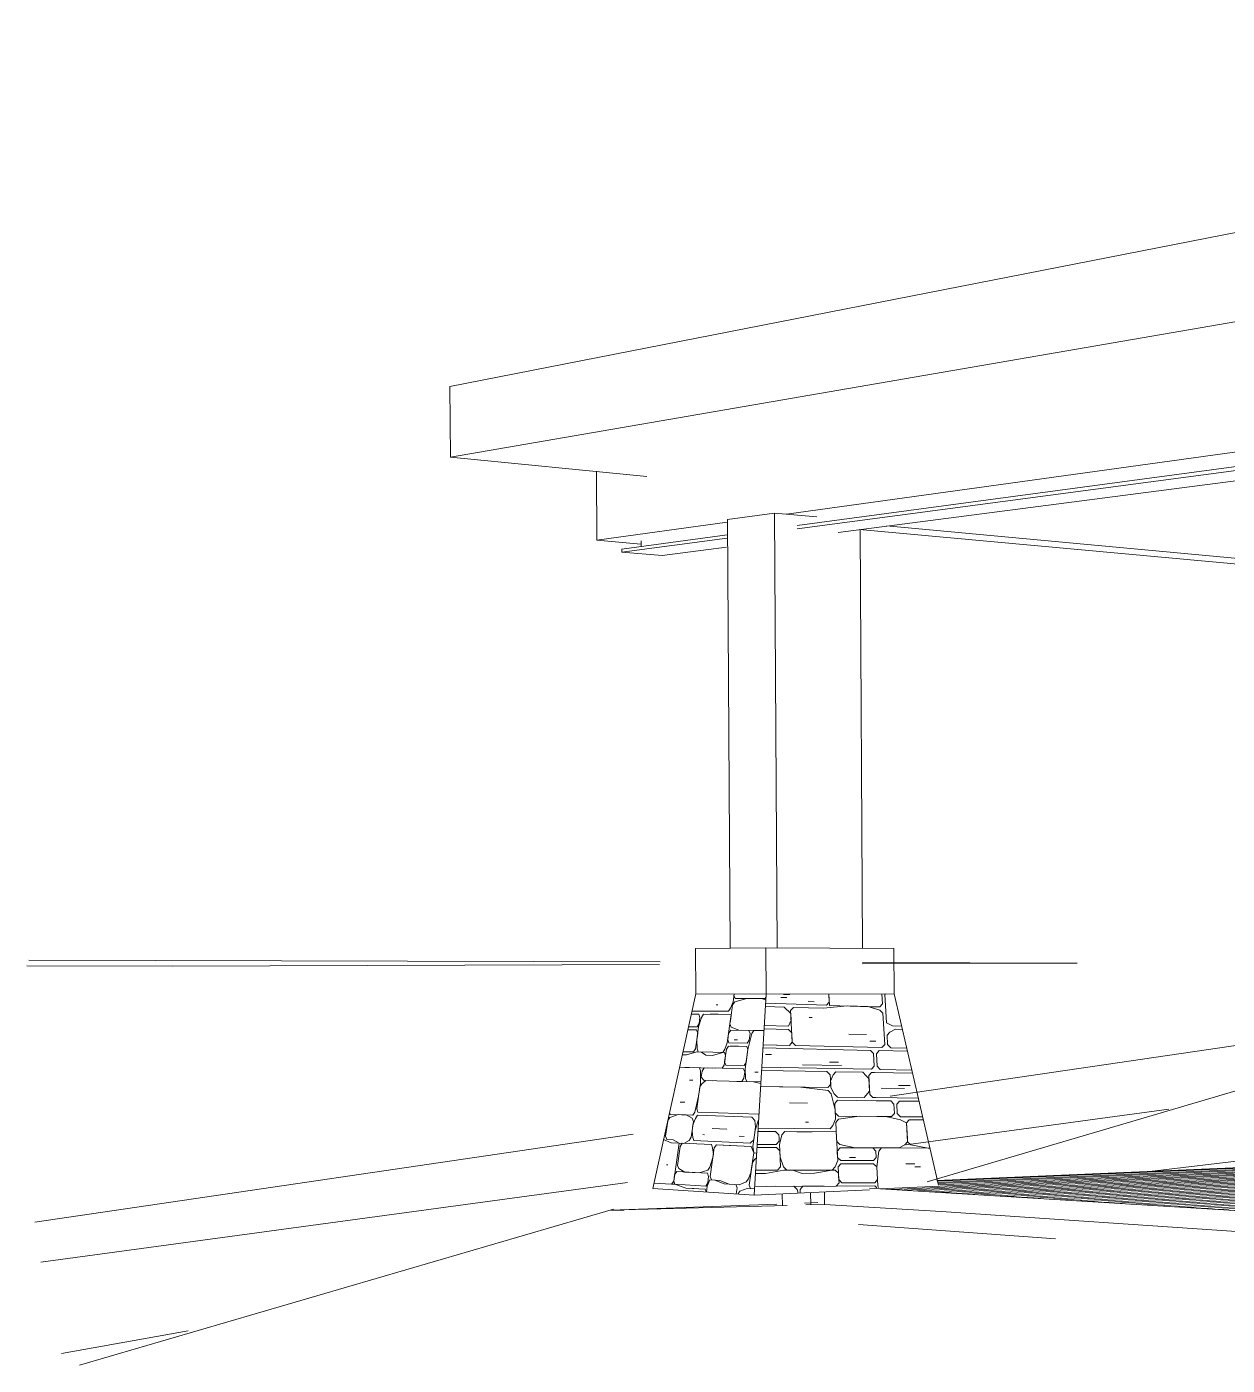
# Model space of a CAD drawing. Header units: inches. Extents: x 205 to 211, y -138 to -29.
# Drawn here: x 209.6965 to 210.0512, y -31.0843 to -30.6889 of the extents above; entities that cross this region are included whole.
import ezdxf

# ---------------------------------------------------------------- set-up
doc = ezdxf.new("R2010")
doc.units = ezdxf.units.IN
doc.header["$MEASUREMENT"] = 0
for name, color, linetype, lineweight in [('A-DETL', 90, 'Continuous', 9), ('A-FLOR', 192, 'Continuous', 13), ('A-FLOR-PATT', 8, 'Continuous', 13), ('A-ROOF', 132, 'Continuous', 13), ('A-WALL', 113, 'Continuous', 13), ('A-WALL-PATT', 111, 'Continuous', 13), ('C-TOPO', 7, 'Continuous', 9), ('Q-CASE', 31, 'Continuous', 9), ('S-BEAM', 12, 'Continuous', 9), ('S-COLS', 52, 'Continuous', 9), ('S-FNDN', 32, 'Continuous', 13)]:
    doc.layers.add(name, color=color, linetype=linetype, lineweight=lineweight)

# ---------------------------------------------------------------- blocks, each defined once
blk = doc.blocks.new('FP_143-Looking Southeast')
at = {"layer": 'A-FLOR-PATT', "lineweight": 9}
for p, q in [((-513.89005, -31.02239), (-514.11367, -31.03217)), ((-513.88631, -31.02255), (-514.11004, -31.03239)), ((-513.88255, -31.02271), (-514.10638, -31.03262)), ((-513.87876, -31.02287), (-514.10269, -31.03284)), ((-513.87495, -31.02303), (-514.09897, -31.03307)), ((-513.90443, -31.02174), (-514.09667, -31.02995)), ((-513.90114, -31.02192), (-514.09653, -31.0303)), ((-513.89747, -31.02207), (-514.09639, -31.03066)), ((-513.89377, -31.02223), (-514.09624, -31.03103)), ((-513.87112, -31.0232), (-514.09523, -31.0333)), ((-513.86726, -31.02336), (-514.09146, -31.03354)), ((-513.86338, -31.02353), (-514.08767, -31.03377)), ((-513.85948, -31.02369), (-514.08384, -31.03401)), ((-513.85555, -31.02386), (-514.07999, -31.03424)), ((-513.8516, -31.02403), (-514.07611, -31.03448)), ((-513.84762, -31.0242), (-514.0722, -31.03472)), ((-513.84362, -31.02437), (-514.06826, -31.03497)), ((-513.83959, -31.02454), (-514.0643, -31.03521)), ((-513.83554, -31.02471), (-514.0603, -31.03546)), ((-513.83146, -31.02489), (-514.05627, -31.03571)), ((-513.82736, -31.02506), (-514.05221, -31.03596)), ((-513.82323, -31.02524), (-514.04812, -31.03621)), ((-513.81907, -31.02542), (-514.044, -31.03646)), ((-513.81489, -31.0256), (-514.03985, -31.03672)), ((-513.81068, -31.02578), (-514.03567, -31.03698)), ((-513.80645, -31.02596), (-514.03145, -31.03724)), ((-513.80218, -31.02614), (-514.0272, -31.0375)), ((-513.79789, -31.02632), (-514.02292, -31.03776)), ((-513.79357, -31.02651), (-514.01861, -31.03803)), ((-513.78922, -31.02669), (-514.01426, -31.0383)), ((-513.78485, -31.02688), (-514.00988, -31.03857)), ((-513.78044, -31.02707), (-514.00546, -31.03884)), ((-513.77601, -31.02725), (-514.00101, -31.03911)), ((-513.77155, -31.02744), (-513.99652, -31.03939)), ((-513.76907, -31.02774), (-513.992, -31.03967)), ((-513.76905, -31.02818), (-513.98744, -31.03995)), ((-513.76904, -31.02862), (-513.98284, -31.04023)), ((-513.76254, -31.02783), (-513.76411, -31.02791)), ((-513.75861, -31.02806), (-513.76409, -31.02836)), ((-513.75869, -31.02851), (-513.76407, -31.0288)), ((-513.76902, -31.02907), (-513.97821, -31.04052)), ((-513.769, -31.02953), (-513.97354, -31.04081)), ((-513.76898, -31.02999), (-513.96883, -31.0411)), ((-513.76896, -31.03046), (-513.96408, -31.04139)), ((-513.76894, -31.03094), (-513.95929, -31.04169)), ((-513.76892, -31.03143), (-513.95447, -31.04199)), ((-513.7689, -31.03192), (-513.9496, -31.04229)), ((-513.76888, -31.03242), (-513.94469, -31.04259)), ((-513.75878, -31.02897), (-513.76406, -31.02926)), ((-513.75887, -31.02943), (-513.76404, -31.02972)), ((-513.75895, -31.0299), (-513.76402, -31.03019)), ((-513.75904, -31.03038), (-513.764, -31.03066)), ((-513.75913, -31.03087), (-513.76398, -31.03115)), ((-513.75923, -31.03137), (-513.76396, -31.03164)), ((-513.75932, -31.03187), (-513.76394, -31.03214)), ((-513.75942, -31.03238), (-513.76392, -31.03265)), ((-513.64957, -31.03265), (-513.65289, -31.03287)), ((-513.76886, -31.03293), (-513.93975, -31.04289)), ((-513.76884, -31.03345), (-513.93476, -31.0432)), ((-513.76864, -31.03397), (-513.92973, -31.04351)), ((-513.75971, -31.03397), (-513.92465, -31.04382)), ((-513.75981, -31.03452), (-513.91953, -31.04414)), ((-513.75992, -31.03508), (-513.91437, -31.04446)), ((-513.76002, -31.03564), (-513.90917, -31.04478)), ((-513.76013, -31.03622), (-513.90392, -31.0451)), ((-513.75961, -31.03343), (-513.76615, -31.03382)), ((-513.75951, -31.0329), (-513.7639, -31.03316)), ((-513.64424, -31.03288), (-513.65276, -31.03344)), ((-513.63886, -31.03311), (-513.65264, -31.03402)), ((-513.63468, -31.03342), (-513.65251, -31.03461)), ((-513.63469, -31.03402), (-513.65237, -31.03522)), ((-513.63469, -31.03464), (-513.65224, -31.03583)), ((-513.6347, -31.03526), (-513.6521, -31.03646)), ((-513.63471, -31.0359), (-513.65196, -31.0371)), ((-513.63471, -31.03655), (-513.65182, -31.03775)), ((-513.60737, -31.0366), (-513.62392, -31.0378)), ((-513.60735, -31.03593), (-513.62391, -31.03712)), ((-513.60733, -31.03463), (-513.6239, -31.03579)), ((-513.60734, -31.03527), (-513.6239, -31.03645)), ((-513.61139, -31.03428), (-513.62389, -31.03515)), ((-513.61697, -31.03404), (-513.62388, -31.03452)), ((-513.6225, -31.0338), (-513.62387, -31.0339)), ((-513.5619, -31.0367), (-513.59618, -31.03931)), ((-513.58274, -31.03616), (-513.59613, -31.03715)), ((-513.5843, -31.0356), (-513.59611, -31.03646)), ((-513.58868, -31.03525), (-513.59609, -31.03578)), ((-513.59442, -31.035), (-513.59608, -31.03512)), ((-513.56527, -31.03625), (-513.57172, -31.03673)), ((-513.57119, -31.03599), (-513.5717, -31.03603)), ((-513.76024, -31.0368), (-513.89863, -31.04543)), ((-513.76035, -31.0374), (-513.89329, -31.04576)), ((-513.76046, -31.03801), (-513.8879, -31.04609)), ((-513.76058, -31.03863), (-513.88246, -31.04643)), ((-513.7607, -31.03926), (-513.87698, -31.04676)), ((-513.76081, -31.0399), (-513.87145, -31.04711)), ((-513.76094, -31.04055), (-513.86587, -31.04745)), ((-513.63472, -31.03721), (-513.65167, -31.03842)), ((-513.63473, -31.03789), (-513.65152, -31.03909)), ((-513.63134, -31.03834), (-513.65137, -31.03979)), ((-513.60738, -31.03729), (-513.65121, -31.04049)), ((-513.6074, -31.03798), (-513.65106, -31.04121)), ((-513.60741, -31.0387), (-513.6509, -31.04194)), ((-513.60742, -31.03943), (-513.65073, -31.04269)), ((-513.60744, -31.04017), (-513.65056, -31.04346)), ((-513.55692, -31.03852), (-513.65004, -31.04585)), ((-513.5552, -31.03915), (-513.64986, -31.04668)), ((-513.55382, -31.03982), (-513.64967, -31.04753)), ((-513.52255, -31.03807), (-513.64948, -31.0484)), ((-513.51626, -31.03834), (-513.64928, -31.04929)), ((-513.50992, -31.03861), (-513.64908, -31.0502)), ((-513.50353, -31.03888), (-513.64888, -31.05113)), ((-513.49708, -31.03916), (-513.64867, -31.05208)), ((-513.55861, -31.0379), (-513.59622, -31.04083)), ((-513.56027, -31.03729), (-513.5962, -31.04006)), ((-513.57667, -31.03711), (-513.59616, -31.03858)), ((-513.58115, -31.03674), (-513.59614, -31.03786)), ((-513.5288, -31.0378), (-513.54406, -31.03903)), ((-513.535, -31.03754), (-513.54403, -31.03826)), ((-513.54114, -31.03728), (-513.54399, -31.0375)), ((-513.76106, -31.04122), (-513.86024, -31.0478)), ((-513.76119, -31.04189), (-513.85456, -31.04815)), ((-513.76132, -31.04258), (-513.84883, -31.0485)), ((-513.76145, -31.04329), (-513.84305, -31.04886)), ((-513.76158, -31.04401), (-513.83722, -31.04922)), ((-513.60746, -31.04093), (-513.65039, -31.04424)), ((-513.60666, -31.04164), (-513.65022, -31.04503)), ((-513.76172, -31.04474), (-513.83133, -31.04958)), ((-513.76186, -31.04548), (-513.82539, -31.04995)), ((-513.762, -31.04624), (-513.81939, -31.05032)), ((-513.76214, -31.04702), (-513.81334, -31.05069)), ((-513.76229, -31.04781), (-513.80723, -31.05107)), ((-513.76244, -31.04862), (-513.80106, -31.05145)), ((-513.76259, -31.04945), (-513.79484, -31.05183)), ((-513.76275, -31.05029), (-513.78856, -31.05222)), ((-513.76291, -31.05115), (-513.78222, -31.05261)), ((-513.76308, -31.05203), (-513.77582, -31.053)), ((-513.76324, -31.05293), (-513.76936, -31.0534))]:
    blk.add_line(p, q, dxfattribs=at)
blk = doc.blocks.new('FP_152-Looking Southeast')
at = {"layer": 'A-WALL-PATT', "lineweight": 9}
for p, q in [((-514.12938, -30.97797), (-514.14733, -30.9774)), ((-514.14107, -30.97572), (-514.14287, -30.97566)), ((-514.14022, -30.97481), (-514.14202, -30.97475)), ((-514.13298, -30.97692), (-514.13476, -30.97686)), ((-514.12855, -30.97707), (-514.12938, -30.97797)), ((-514.12868, -30.97467), (-514.1285, -30.978)), ((-514.12868, -30.97467), (-514.12855, -30.97707)), ((-514.11282, -30.97758), (-514.11299, -30.97461)), ((-514.1119, -30.97461), (-514.11211, -30.97484)), ((-514.11211, -30.97484), (-514.11165, -30.98313)), ((-514.14739, -30.97834), (-514.14182, -30.97851)), ((-514.14182, -30.97851), (-514.13993, -30.98045)), ((-514.13998, -30.97951), (-514.13913, -30.9786)), ((-514.13948, -30.98891), (-514.13998, -30.97951)), ((-514.13993, -30.98045), (-514.13983, -30.98233)), ((-514.13022, -30.97887), (-514.13913, -30.9786)), ((-514.13022, -30.97887), (-514.12322, -30.97817)), ((-514.1285, -30.978), (-514.11624, -30.97839)), ((-514.12322, -30.97817), (-514.11711, -30.97836)), ((-514.1171, -30.97836), (-514.11358, -30.97939)), ((-514.11624, -30.97839), (-514.11364, -30.97847)), ((-514.11282, -30.97758), (-514.11364, -30.97847)), ((-514.11267, -30.98034), (-514.11358, -30.97939)), ((-514.11216, -30.98957), (-514.11267, -30.98034)), ((-514.14418, -30.98503), (-514.14779, -30.98493)), ((-514.14779, -30.98493), (-514.14058, -30.98512)), ((-514.14062, -30.98418), (-514.14773, -30.98399)), ((-514.13983, -30.98233), (-514.14062, -30.98418)), ((-514.14058, -30.98512), (-514.13963, -30.98609)), ((-514.13362, -30.98157), (-514.13451, -30.98154)), ((-514.10987, -30.9841), (-514.11165, -30.98313)), ((-514.10896, -30.98505), (-514.11063, -30.98592)), ((-514.10987, -30.9841), (-514.10712, -30.98418)), ((-514.10896, -30.98505), (-514.10691, -30.9851)), ((-514.13948, -30.98891), (-514.14033, -30.98983)), ((-514.13963, -30.98609), (-514.13948, -30.98891)), ((-514.13853, -30.98987), (-514.13948, -30.98891)), ((-514.11752, -30.98666), (-514.12276, -30.98653)), ((-514.11481, -30.98858), (-514.11654, -30.98854)), ((-514.11063, -30.98592), (-514.11145, -30.98682)), ((-514.11145, -30.98682), (-514.11129, -30.98959)), ((-514.14813, -30.99059), (-514.11639, -30.99132)), ((-514.14393, -30.98975), (-514.14807, -30.98965)), ((-514.14033, -30.98983), (-514.14807, -30.98965)), ((-514.14559, -30.99254), (-514.14741, -30.9925)), ((-514.11297, -30.99047), (-514.13853, -30.98987)), ((-514.11547, -30.99226), (-514.11639, -30.99132)), ((-514.11527, -30.99597), (-514.11547, -30.99226)), ((-514.11379, -30.99138), (-514.1146, -30.99228)), ((-514.1146, -30.99228), (-514.1144, -30.99599)), ((-514.10541, -30.99157), (-514.11379, -30.99138)), ((-514.11216, -30.98957), (-514.11297, -30.99047)), ((-514.11129, -30.98959), (-514.11038, -30.99053)), ((-514.11038, -30.99053), (-514.10562, -30.99065)), ((-514.11608, -30.99688), (-514.14847, -30.99627)), ((-514.12489, -30.99578), (-514.13644, -30.99556)), ((-514.12583, -30.99483), (-514.12848, -30.99478)), ((-514.11608, -30.99688), (-514.11527, -30.99597)), ((-514.1144, -30.99599), (-514.11348, -30.99693)), ((-514.10412, -30.99711), (-514.11348, -30.99693)), ((-514.12921, -30.99757), (-514.14853, -30.99721)), ((-514.12827, -30.99852), (-514.12921, -30.99757)), ((-514.12827, -30.99852), (-514.12812, -31.00133)), ((-514.12739, -30.99854), (-514.12817, -31.00039)), ((-514.12817, -31.00039), (-514.12807, -31.00226)), ((-514.12739, -30.99854), (-514.12656, -30.99762)), ((-514.11865, -30.99776), (-514.12656, -30.99762)), ((-514.11773, -30.99871), (-514.11865, -30.99776)), ((-514.11773, -30.99871), (-514.1168, -30.99965)), ((-514.11685, -30.99872), (-514.11603, -30.99781)), ((-514.11655, -31.0043), (-514.11685, -30.99872)), ((-514.1168, -30.99965), (-514.1166, -31.00337)), ((-514.11603, -30.99781), (-514.11516, -30.99783)), ((-514.1039, -30.99803), (-514.11516, -30.99783)), ((-514.13698, -31.00213), (-514.14881, -31.00195)), ((-514.12896, -31.00225), (-514.14881, -31.00195)), ((-514.13698, -31.00213), (-514.14328, -31.00203)), ((-514.12891, -31.00319), (-514.13698, -31.00213)), ((-514.12812, -31.00133), (-514.12896, -31.00225)), ((-514.12797, -31.00414), (-514.12891, -31.00319)), ((-514.12807, -31.00226), (-514.12709, -31.00415)), ((-514.12683, -31.00883), (-514.12797, -31.00414)), ((-514.12615, -31.0051), (-514.12709, -31.00415)), ((-514.1166, -31.00337), (-514.11824, -31.0052)), ((-514.11562, -31.00524), (-514.11655, -31.0043)), ((-514.10626, -31.0026), (-514.11317, -31.00249)), ((-514.1046, -31.0017), (-514.10803, -31.00165)), ((-514.13494, -31.00686), (-514.14033, -31.0068)), ((-514.12693, -31.00696), (-514.1261, -31.00603)), ((-514.12693, -31.00696), (-514.12678, -31.00977)), ((-514.12668, -31.01165), (-514.12683, -31.00883)), ((-514.12615, -31.0051), (-514.11824, -31.0052)), ((-514.1147, -31.00618), (-514.1261, -31.00603)), ((-514.11562, -31.00524), (-514.11475, -31.00525)), ((-514.10219, -31.00542), (-514.11475, -31.00525)), ((-514.11037, -31.00623), (-514.1147, -31.00618)), ((-514.10945, -31.00717), (-514.11037, -31.00623)), ((-514.10929, -31.00995), (-514.10945, -31.00717)), ((-514.10778, -31.00626), (-514.10859, -31.00718)), ((-514.10843, -31.00995), (-514.10859, -31.00718)), ((-514.10778, -31.00626), (-514.10197, -31.00634)), ((-514.13464, -31.01252), (-514.13553, -31.01251)), ((-514.12746, -31.01351), (-514.12668, -31.01165)), ((-514.12585, -31.01072), (-514.12678, -31.00977)), ((-514.12663, -31.01258), (-514.1258, -31.01165)), ((-514.12638, -31.01727), (-514.12663, -31.01258)), ((-514.12585, -31.01072), (-514.11445, -31.01082)), ((-514.11968, -31.01077), (-514.12579, -31.01165)), ((-514.11184, -31.01085), (-514.11968, -31.01077)), ((-514.11011, -31.01086), (-514.11445, -31.01082)), ((-514.10747, -31.01181), (-514.11184, -31.01085)), ((-514.10929, -31.00995), (-514.11011, -31.01086)), ((-514.10752, -31.01089), (-514.10843, -31.00995)), ((-514.1009, -31.01095), (-514.10752, -31.01089)), ((-514.10569, -31.01275), (-514.10747, -31.01181)), ((-514.10488, -31.01184), (-514.10569, -31.01275)), ((-514.10538, -31.0183), (-514.10569, -31.01275)), ((-514.10569, -31.01275), (-514.10543, -31.01738)), ((-514.10069, -31.01187), (-514.10488, -31.01184)), ((-514.1444, -31.01529), (-514.14962, -31.01526)), ((-514.14956, -31.0143), (-514.1283, -31.01445)), ((-514.14344, -31.01624), (-514.1444, -31.01529)), ((-514.14339, -31.01719), (-514.14344, -31.01624)), ((-514.14329, -31.01909), (-514.14254, -31.01625)), ((-514.14168, -31.0153), (-514.14254, -31.01625)), ((-514.12648, -31.0154), (-514.14168, -31.0153)), ((-514.13359, -31.01535), (-514.13808, -31.01533)), ((-514.1283, -31.01445), (-514.12746, -31.01351)), ((-514.12602, -31.02385), (-514.12648, -31.0154)), ((-514.14415, -31.02004), (-514.14991, -31.02002)), ((-514.1442, -31.01909), (-514.14985, -31.01907)), ((-514.14334, -31.01814), (-514.1442, -31.01909)), ((-514.14319, -31.02099), (-514.14415, -31.02004)), ((-514.14339, -31.01719), (-514.14334, -31.01814)), ((-514.14309, -31.02289), (-514.14329, -31.01909)), ((-514.12638, -31.01727), (-514.12632, -31.01821)), ((-514.12539, -31.01915), (-514.12632, -31.01821)), ((-514.12617, -31.02103), (-514.12534, -31.02009)), ((-514.12093, -31.02011), (-514.12539, -31.01915)), ((-514.11567, -31.02012), (-514.12534, -31.02009)), ((-514.10786, -31.02014), (-514.12093, -31.02011)), ((-514.11475, -31.02106), (-514.11567, -31.02012)), ((-514.11388, -31.02106), (-514.11306, -31.02013)), ((-514.09876, -31.02017), (-514.11306, -31.02013)), ((-514.10619, -31.01922), (-514.10786, -31.02014)), ((-514.10619, -31.01922), (-514.10538, -31.0183)), ((-514.10538, -31.0183), (-514.10543, -31.01738)), ((-514.10447, -31.01923), (-514.10538, -31.0183)), ((-514.09928, -31.02017), (-514.10447, -31.01923)), ((-514.09876, -31.02017), (-514.09928, -31.02017)), ((-514.14294, -31.02574), (-514.14319, -31.02099)), ((-514.14204, -31.02574), (-514.14309, -31.02289)), ((-514.1268, -31.02573), (-514.12602, -31.02385)), ((-514.12617, -31.02103), (-514.12607, -31.02291)), ((-514.12513, -31.02385), (-514.12607, -31.02291)), ((-514.12508, -31.02479), (-514.12592, -31.02573)), ((-514.11547, -31.02385), (-514.12513, -31.02385)), ((-514.11542, -31.02478), (-514.12508, -31.02479)), ((-514.1198, -31.02479), (-514.1242, -31.02479)), ((-514.12078, -31.02291), (-514.12254, -31.02291)), ((-514.11465, -31.02292), (-514.11547, -31.02385)), ((-514.11449, -31.02572), (-514.11542, -31.02478)), ((-514.11465, -31.02292), (-514.11475, -31.02106)), ((-514.11388, -31.02106), (-514.11449, -31.02572)), ((-514.1033, -31.02478), (-514.10588, -31.02478)), ((-514.15037, -31.02766), (-514.14739, -31.02766)), ((-514.1438, -31.0267), (-514.15031, -31.02671)), ((-514.14739, -31.02766), (-514.14198, -31.02669)), ((-514.14294, -31.02574), (-514.1438, -31.0267)), ((-514.14108, -31.02669), (-514.14204, -31.02574)), ((-514.14199, -31.02669), (-514.13299, -31.02668)), ((-514.13928, -31.02669), (-514.14108, -31.02669)), ((-514.13652, -31.02763), (-514.13928, -31.02669)), ((-514.13294, -31.02762), (-514.13652, -31.02763)), ((-514.12675, -31.02667), (-514.13299, -31.02668)), ((-514.12764, -31.02667), (-514.13293, -31.02762)), ((-514.1268, -31.02573), (-514.12764, -31.02667)), ((-514.12582, -31.02761), (-514.12675, -31.02667)), ((-514.12592, -31.02573), (-514.12571, -31.02949)), ((-514.12577, -31.02855), (-514.12582, -31.02761)), ((-514.12566, -31.03043), (-514.12577, -31.02855)), ((-514.12577, -31.02855), (-514.12571, -31.02949)), ((-514.11449, -31.02572), (-514.11418, -31.03132)), ((-514.11429, -31.02945), (-514.11449, -31.02572)), ((-514.10153, -31.0257), (-514.10325, -31.02571)), ((-514.1506, -31.03149), (-514.1265, -31.03137)), ((-514.13902, -31.03144), (-514.1506, -31.03149)), ((-514.14446, -31.03146), (-514.14719, -31.03147)), ((-514.13807, -31.03238), (-514.13902, -31.03144)), ((-514.13776, -31.03347), (-514.13807, -31.03238)), ((-514.13717, -31.03238), (-514.13632, -31.03142)), ((-514.13712, -31.03344), (-514.13717, -31.03238)), ((-514.13632, -31.03142), (-514.13006, -31.03139)), ((-514.13184, -31.0314), (-514.13453, -31.03141)), ((-514.1265, -31.03137), (-514.12566, -31.03043)), ((-514.11506, -31.03132), (-514.1265, -31.03137)), ((-514.12478, -31.03043), (-514.12571, -31.02949)), ((-514.12478, -31.03043), (-514.11511, -31.03039)), ((-514.11429, -31.02945), (-514.11511, -31.03039)), ((-514.1145, -31.03189), (-514.11506, -31.03132)), ((-514.11418, -31.03132), (-514.11398, -31.03186))]:
    blk.add_line(p, q, dxfattribs=at)
blk = doc.blocks.new('FP_153-Looking Southeast')
at = {"layer": 'A-WALL-PATT', "lineweight": 9}
for p, q in [((-514.15771, -30.9788), (-514.15696, -30.97693)), ((-514.15709, -30.97786), (-514.15648, -30.97693)), ((-514.15696, -30.97693), (-514.15665, -30.97468)), ((-514.15665, -30.97468), (-514.1567, -30.97506)), ((-514.15635, -30.97599), (-514.1567, -30.97506)), ((-514.15293, -30.97599), (-514.15648, -30.97693)), ((-514.15635, -30.97599), (-514.14999, -30.97599)), ((-514.14851, -30.97599), (-514.15293, -30.97599)), ((-514.14752, -30.97599), (-514.14999, -30.97599)), ((-514.14728, -30.97649), (-514.14851, -30.97599)), ((-514.14722, -30.97553), (-514.14752, -30.97599)), ((-514.16709, -30.98063), (-514.16929, -30.98062)), ((-514.16908, -30.97969), (-514.15832, -30.97973)), ((-514.16675, -30.98156), (-514.16709, -30.98063)), ((-514.16566, -30.98063), (-514.16627, -30.98156)), ((-514.15748, -30.98067), (-514.16566, -30.98063)), ((-514.16135, -30.98065), (-514.16375, -30.98064)), ((-514.16144, -30.97786), (-514.16192, -30.97786)), ((-514.15866, -30.9891), (-514.15748, -30.98067)), ((-514.15832, -30.97973), (-514.15771, -30.9788)), ((-514.15775, -30.98254), (-514.15709, -30.97786)), ((-514.16774, -30.98526), (-514.17031, -30.98524)), ((-514.16761, -30.98433), (-514.17011, -30.98431)), ((-514.1674, -30.98619), (-514.16774, -30.98526)), ((-514.16766, -30.98805), (-514.16714, -30.98434)), ((-514.16701, -30.98341), (-514.16761, -30.98433)), ((-514.16714, -30.98434), (-514.16627, -30.98156)), ((-514.16688, -30.98248), (-514.16701, -30.98341)), ((-514.16688, -30.98248), (-514.16675, -30.98156)), ((-514.15775, -30.98254), (-514.15788, -30.98348)), ((-514.15752, -30.98442), (-514.15788, -30.98348)), ((-514.15522, -30.98538), (-514.15752, -30.98442)), ((-514.16805, -30.99083), (-514.1674, -30.98619)), ((-514.16758, -30.99084), (-514.16766, -30.98805)), ((-514.15941, -30.99096), (-514.15866, -30.9891)), ((-514.15827, -30.98629), (-514.15853, -30.98816)), ((-514.15818, -30.9891), (-514.15853, -30.98816)), ((-514.15827, -30.98629), (-514.15765, -30.98535)), ((-514.15281, -30.98917), (-514.15818, -30.9891)), ((-514.15228, -30.9854), (-514.15765, -30.98535)), ((-514.15561, -30.98819), (-514.15659, -30.98818)), ((-514.14784, -30.98544), (-514.15522, -30.98538)), ((-514.15219, -30.98824), (-514.15281, -30.98917)), ((-514.15143, -30.98636), (-514.15258, -30.99107)), ((-514.15192, -30.98635), (-514.15228, -30.9854)), ((-514.15219, -30.98824), (-514.15192, -30.98635)), ((-514.15143, -30.98636), (-514.15081, -30.98542)), ((-514.14782, -30.98544), (-514.15081, -30.98542)), ((-514.14782, -30.98542), (-514.14784, -30.98544)), ((-514.17195, -30.99263), (-514.17069, -30.99265)), ((-514.16866, -30.99175), (-514.17174, -30.9917)), ((-514.17069, -30.99265), (-514.16771, -30.99177)), ((-514.16805, -30.99083), (-514.16866, -30.99175)), ((-514.16771, -30.99177), (-514.16292, -30.99184)), ((-514.16723, -30.99178), (-514.16758, -30.99084)), ((-514.16627, -30.99179), (-514.16723, -30.99178)), ((-514.16497, -30.99275), (-514.16627, -30.99179)), ((-514.16305, -30.99278), (-514.16497, -30.99275)), ((-514.16002, -30.99189), (-514.16305, -30.99278)), ((-514.15954, -30.9919), (-514.16292, -30.99184)), ((-514.15941, -30.99096), (-514.16002, -30.99189)), ((-514.15919, -30.99284), (-514.15954, -30.9919)), ((-514.15892, -30.99097), (-514.15945, -30.99472)), ((-514.15932, -30.99378), (-514.15919, -30.99284)), ((-514.15831, -30.99004), (-514.15892, -30.99097)), ((-514.15294, -30.99011), (-514.15831, -30.99004)), ((-514.15539, -30.99008), (-514.15782, -30.99005)), ((-514.15258, -30.99107), (-514.15337, -30.99673)), ((-514.1531, -30.99484), (-514.15258, -30.99107)), ((-514.15258, -30.99107), (-514.15294, -30.99011)), ((-514.17277, -30.99632), (-514.1602, -30.99659)), ((-514.16693, -30.99645), (-514.17277, -30.99632)), ((-514.16979, -30.99639), (-514.17121, -30.99636)), ((-514.16658, -30.99739), (-514.16693, -30.99645)), ((-514.1661, -30.9974), (-514.16549, -30.99648)), ((-514.16549, -30.99648), (-514.16213, -30.99655)), ((-514.16309, -30.99653), (-514.16453, -30.9965)), ((-514.1602, -30.99659), (-514.15958, -30.99566)), ((-514.15386, -30.99672), (-514.1602, -30.99659)), ((-514.15958, -30.99566), (-514.15932, -30.99378)), ((-514.15932, -30.99378), (-514.15945, -30.99472)), ((-514.15909, -30.99567), (-514.15945, -30.99472)), ((-514.15909, -30.99567), (-514.15373, -30.99577)), ((-514.1535, -30.99767), (-514.15386, -30.99672)), ((-514.1531, -30.99484), (-514.15373, -30.99577)), ((-514.15337, -30.99673), (-514.15327, -30.99957)), ((-514.16888, -31.00014), (-514.16983, -31.00011)), ((-514.16715, -31.00486), (-514.16663, -31.00113)), ((-514.16676, -31.00206), (-514.16615, -31.00114)), ((-514.16663, -31.00113), (-514.16658, -30.99739)), ((-514.16636, -30.99926), (-514.1661, -30.9974)), ((-514.16554, -31.00022), (-514.16636, -30.99926)), ((-514.16506, -31.00023), (-514.16615, -31.00114)), ((-514.15438, -31.00049), (-514.16554, -31.00022)), ((-514.16313, -31.00028), (-514.16506, -31.00023)), ((-514.15094, -31.00058), (-514.15585, -31.00046)), ((-514.15376, -30.99956), (-514.15438, -31.00049)), ((-514.1535, -30.99767), (-514.15376, -30.99956)), ((-514.15291, -31.00053), (-514.15327, -30.99957)), ((-514.15291, -31.00053), (-514.14873, -31.00063)), ((-514.14876, -31.00111), (-514.15094, -31.00058)), ((-514.14955, -30.99776), (-514.15054, -30.99774)), ((-514.16828, -31.00951), (-514.16715, -31.00486)), ((-514.16767, -31.0086), (-514.16676, -31.00206)), ((-514.17122, -31.00661), (-514.17264, -31.00656)), ((-514.16733, -31.00955), (-514.16767, -31.0086)), ((-514.17628, -31.01219), (-514.17691, -31.01667)), ((-514.17566, -31.01112), (-514.17624, -31.012)), ((-514.17553, -31.0102), (-514.17572, -31.00966)), ((-514.17317, -31.01028), (-514.17566, -31.01112)), ((-514.17553, -31.0102), (-514.16889, -31.01043)), ((-514.1708, -31.01036), (-514.17317, -31.01028)), ((-514.16902, -31.01137), (-514.1708, -31.01036)), ((-514.16933, -31.01699), (-514.16868, -31.01232)), ((-514.16868, -31.01232), (-514.16902, -31.01137)), ((-514.16828, -31.00951), (-514.16889, -31.01043)), ((-514.16881, -31.01325), (-514.16807, -31.0114)), ((-514.16807, -31.0114), (-514.16746, -31.01048)), ((-514.1514, -31.01105), (-514.16746, -31.01048)), ((-514.14931, -31.01017), (-514.16733, -31.00955)), ((-514.15054, -31.01204), (-514.1514, -31.01105)), ((-514.15031, -31.01396), (-514.15054, -31.01204)), ((-514.15044, -31.01491), (-514.14955, -31.01207)), ((-514.14955, -31.01207), (-514.14941, -31.01187)), ((-514.17713, -31.01601), (-514.17665, -31.01482)), ((-514.17657, -31.01762), (-514.17691, -31.01667)), ((-514.17665, -31.01482), (-514.17652, -31.01389)), ((-514.17652, -31.01389), (-514.17654, -31.01334)), ((-514.16907, -31.01512), (-514.16881, -31.01325)), ((-514.16885, -31.01701), (-514.16907, -31.01512)), ((-514.16537, -31.01621), (-514.16585, -31.01619)), ((-514.1588, -31.01458), (-514.16317, -31.01441)), ((-514.15367, -31.0167), (-514.15515, -31.01664)), ((-514.1511, -31.01968), (-514.15044, -31.01491)), ((-514.15084, -31.01777), (-514.15031, -31.01396)), ((-514.17529, -31.01861), (-514.17748, -31.01759)), ((-514.17657, -31.01762), (-514.17469, -31.0177)), ((-514.17293, -31.01871), (-514.17529, -31.01861)), ((-514.17469, -31.0177), (-514.17293, -31.01871)), ((-514.1745, -31.02991), (-514.17293, -31.01871)), ((-514.17258, -31.01967), (-514.17337, -31.02527)), ((-514.17293, -31.01871), (-514.1715, -31.01878)), ((-514.17198, -31.01876), (-514.17258, -31.01967)), ((-514.1715, -31.01878), (-514.17198, -31.01876)), ((-514.16335, -31.01914), (-514.17198, -31.01876)), ((-514.1715, -31.01878), (-514.16994, -31.01791)), ((-514.16933, -31.01699), (-514.16994, -31.01791)), ((-514.16851, -31.01797), (-514.16885, -31.01701)), ((-514.15196, -31.01868), (-514.16851, -31.01797)), ((-514.1637, -31.02861), (-514.16251, -31.02012)), ((-514.163, -31.0201), (-514.16335, -31.01914)), ((-514.16277, -31.02201), (-514.163, -31.0201)), ((-514.16251, -31.02012), (-514.16189, -31.0192)), ((-514.1516, -31.01966), (-514.16189, -31.0192)), ((-514.16189, -31.0192), (-514.15604, -31.01946)), ((-514.15196, -31.01868), (-514.15084, -31.01777)), ((-514.15087, -31.02161), (-514.1516, -31.01966)), ((-514.15087, -31.02161), (-514.1511, -31.01968)), ((-514.16379, -31.02576), (-514.16291, -31.02295)), ((-514.16291, -31.02295), (-514.16277, -31.02201)), ((-514.1522, -31.03116), (-514.15127, -31.02447)), ((-514.15167, -31.02734), (-514.15087, -31.02161)), ((-514.15064, -31.02354), (-514.15127, -31.02447)), ((-514.15, -31.02165), (-514.15087, -31.02161)), ((-514.15064, -31.02354), (-514.15009, -31.0231)), ((-514.17621, -31.02512), (-514.17668, -31.0251)), ((-514.17424, -31.02804), (-514.1745, -31.02991)), ((-514.17424, -31.02804), (-514.17363, -31.02713)), ((-514.16453, -31.02762), (-514.17363, -31.02713)), ((-514.17303, -31.02623), (-514.17337, -31.02527)), ((-514.17125, -31.02726), (-514.17303, -31.02623)), ((-514.16694, -31.02749), (-514.17125, -31.02726)), ((-514.1644, -31.02667), (-514.16694, -31.02749)), ((-514.16418, -31.02859), (-514.16453, -31.02762)), ((-514.16445, -31.03047), (-514.16418, -31.02859)), ((-514.16379, -31.02576), (-514.1644, -31.02667)), ((-514.16334, -31.02958), (-514.1637, -31.02861)), ((-514.15243, -31.02922), (-514.15167, -31.02734)), ((-514.18034, -31.03052), (-514.17511, -31.03082)), ((-514.1745, -31.02991), (-514.17511, -31.03082)), ((-514.17416, -31.03087), (-514.17511, -31.03082)), ((-514.17416, -31.03087), (-514.1745, -31.02991)), ((-514.17416, -31.03087), (-514.16506, -31.03139)), ((-514.17096, -31.032), (-514.17416, -31.03087)), ((-514.17096, -31.032), (-514.16712, -31.03222)), ((-514.16856, -31.03214), (-514.17096, -31.032)), ((-514.16519, -31.03233), (-514.16712, -31.03222)), ((-514.16491, -31.03311), (-514.16519, -31.03233)), ((-514.16445, -31.03047), (-514.16506, -31.03139)), ((-514.16458, -31.03142), (-514.16481, -31.03312)), ((-514.16383, -31.02956), (-514.16458, -31.03142)), ((-514.16237, -31.02964), (-514.16383, -31.02956)), ((-514.16091, -31.02972), (-514.16334, -31.02958)), ((-514.15958, -31.03075), (-514.16237, -31.02964)), ((-514.15811, -31.03083), (-514.16091, -31.02972)), ((-514.15958, -31.03075), (-514.15516, -31.03099)), ((-514.15579, -31.03192), (-514.15615, -31.03094)), ((-514.15604, -31.03369), (-514.15579, -31.03192)), ((-514.15516, -31.03099), (-514.15305, -31.03015)), ((-514.15282, -31.03209), (-514.15494, -31.03293)), ((-514.15305, -31.03015), (-514.15243, -31.02922)), ((-514.15064, -31.03221), (-514.15282, -31.03209)), ((-514.15183, -31.03214), (-514.1522, -31.03116)), ((-514.15494, -31.03293), (-514.15548, -31.03373))]:
    blk.add_line(p, q, dxfattribs=at)

msp = doc.modelspace()

# ---------------------------------------------------------------- linework, layer by layer
at = {"layer": 'A-DETL'}
for p, q in [((209.69707, -30.96463), (209.88363, -30.96519)), ((209.94347, -30.96537), (210.00684, -30.96557)), ((209.7395, -30.96644), (209.69648, -30.96636)), ((209.88345, -30.96597), (209.7395, -30.96644)), ((210.00684, -30.96557), (209.94339, -30.96577))]:
    msp.add_line(p, q, dxfattribs=at)
at = {"layer": 'A-FLOR'}
for p, q in [((210.15567, -31.02166), (209.96541, -31.02975)), ((209.94549, -31.03198), (210.29876, -31.05377)), ((209.93222, -31.03314), (209.93224, -31.03684))]:
    msp.add_line(p, q, dxfattribs=at)
at = {"layer": 'A-ROOF'}
for p, q in [((210.36349, -30.6889), (209.8215, -30.79516)), ((210.3635, -30.72251), (209.82165, -30.81603)), ((209.82165, -30.81603), (209.8215, -30.79516)), ((209.87972, -30.82174), (209.82165, -30.81603))]:
    msp.add_line(p, q, dxfattribs=at)
at = {"layer": 'A-WALL'}
for p, q in [((209.89412, -30.96117), (209.91491, -30.96099)), ((209.8942, -30.97462), (209.89412, -30.96117)), ((209.91491, -30.96099), (209.95273, -30.96121)), ((209.91491, -30.96099), (209.91499, -30.97473)), ((209.95281, -30.9746), (209.95273, -30.96121)), ((209.88148, -31.03207), (209.8942, -30.97462)), ((209.91499, -30.97473), (209.8942, -30.97462)), ((209.8942, -30.97462), (209.91499, -30.97473)), ((209.91499, -30.97473), (209.91141, -31.03404)), ((209.95281, -30.9746), (209.91499, -30.97473)), ((209.91499, -30.97473), (209.95281, -30.9746)), ((209.96594, -31.03109), (209.95281, -30.9746)), ((209.91141, -31.03404), (209.88148, -31.03207)), ((209.94554, -31.03254), (209.91141, -31.03404))]:
    msp.add_line(p, q, dxfattribs=at)
at = {"layer": 'C-TOPO'}
for p, q in [((210.13787, -30.97746), (209.95163, -31.00485)), ((209.96251, -31.03009), (210.14002, -30.97792)), ((209.95636, -31.01919), (210.03392, -31.00865)), ((209.87568, -31.01603), (209.69891, -31.04203)), ((210.02659, -31.02728), (210.14198, -31.01347)), ((209.70066, -31.05392), (209.87401, -31.03037)), ((209.86909, -31.03847), (209.91817, -31.03669)), ((209.92629, -31.0364), (209.93028, -31.03625)), ((209.71208, -31.08432), (209.8699, -31.03823)), ((209.92121, -31.03712), (209.86892, -31.03848)), ((209.86909, -31.03847), (209.87303, -31.03849)), ((209.93225, -31.03684), (209.92667, -31.03698)), ((209.93222, -31.03684), (209.96673, -31.0389)), ((209.93222, -31.03684), (209.96673, -31.0389)), ((210.35109, -31.06483), (209.96673, -31.0389)), ((209.96673, -31.0389), (210.35109, -31.06483)), ((209.70671, -31.08089), (209.7442, -31.07414))]:
    msp.add_line(p, q, dxfattribs=at)
at = {"layer": 'Q-CASE'}
for p, q in [((210.32831, -30.77658), (209.92094, -30.83287)), ((209.86498, -30.84061), (209.86484, -30.82021)), ((209.90355, -30.83448), (209.91747, -30.83255)), ((209.90435, -30.96107), (209.90355, -30.83448)), ((209.91747, -30.83255), (209.92993, -30.83371)), ((209.91747, -30.83255), (209.91825, -30.96101)), ((209.90349, -30.83529), (209.86498, -30.84061)), ((209.94258, -30.83737), (210.15461, -30.85683)), ((209.94345, -30.96115), (209.94273, -30.83744)), ((210.1612, -30.85594), (209.9505, -30.83634)), ((209.87794, -30.84171), (209.86498, -30.84061))]:
    msp.add_line(p, q, dxfattribs=at)
at = {"layer": 'S-BEAM'}
for p, q in [((209.92413, -30.83624), (210.3283, -30.78194)), ((210.3283, -30.78334), (209.92413, -30.83724)), ((210.32825, -30.78713), (209.93627, -30.83834)), ((209.87232, -30.8432), (209.90346, -30.83902)), ((209.90346, -30.83999), (209.87232, -30.84415)), ((209.87802, -30.84235), (209.87801, -30.84078)), ((209.90325, -30.84265), (209.88424, -30.84513)), ((209.87232, -30.84415), (209.87232, -30.8432)), ((209.88424, -30.84513), (209.87232, -30.84415))]:
    msp.add_line(p, q, dxfattribs=at)
at = {"layer": 'S-COLS'}
for p, q in [((209.91977, -31.0372), (209.91975, -31.03369)), ((209.92812, -31.03332), (209.92814, -31.03698))]:
    msp.add_line(p, q, dxfattribs=at)
at = {"layer": 'S-FNDN'}
msp.add_line((210.00049, -31.04696), (209.94222, -31.04274), dxfattribs=at)

# ---------------------------------------------------------------- block references
at = {"layer": 'A-FLOR', "lineweight": 9}
msp.add_blockref('FP_143-Looking Southeast', (724.06216, 0), dxfattribs=at)
at = {"layer": 'A-WALL', "lineweight": 9}
for name in ['FP_153-Looking Southeast', 'FP_152-Looking Southeast']:
    msp.add_blockref(name, (724.06216, 0), dxfattribs=at)

doc.saveas('drawing.dxf')
